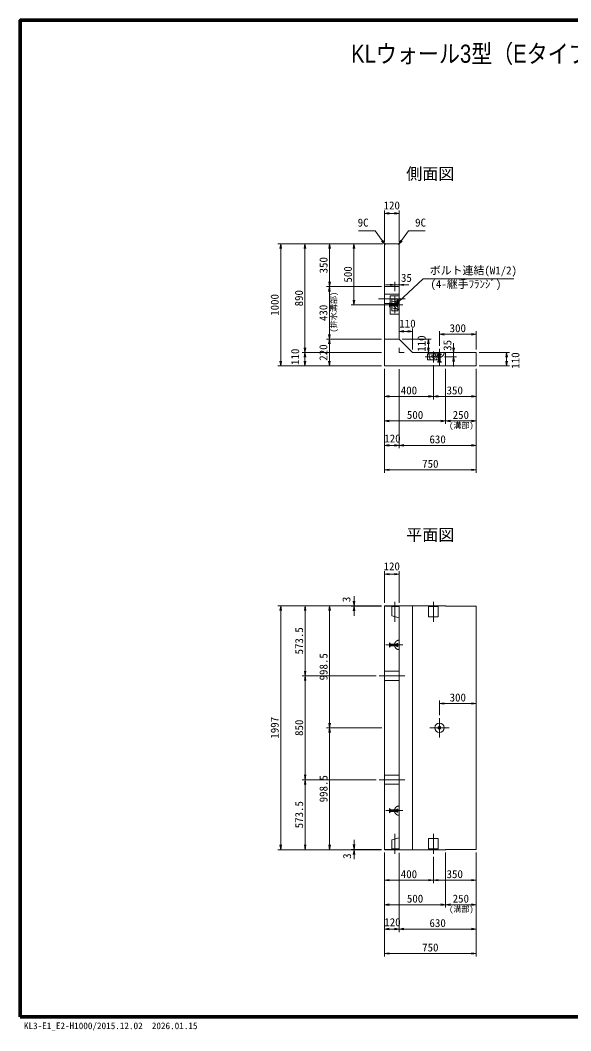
# Model space of a CAD drawing. Units: millimetres at full size, sheet at 1:30; some dimension numbers follow another scale. Extents: x 122209 to 134059, y -1498 to 6777.
# Drawn here: x 122209 to 126717, y -1498 to 6777 of the extents above; entities that cross this region are included whole.
import ezdxf
from ezdxf.enums import TextEntityAlignment as Align

# ---------------------------------------------------------------- set-up
doc = ezdxf.new("R2010")
doc.units = ezdxf.units.MM
doc.header["$LTSCALE"] = 30
doc.linetypes.add('CHAIN', pattern=[18.5, 12, -1.5, 3.5, -1.5])
doc.linetypes.add('DASHED', pattern=[7.5, 6, -1.5])
for name, color, linetype, lineweight in [('01図枠', 1, 'Continuous', 70), ('中心', 6, 'CHAIN', 9), ('外形線', 7, 'Continuous', 13), ('寸法', 2, 'Continuous', 9), ('細線', 4, 'Continuous', 9), ('連結部', 4, 'Continuous', 13)]:
    doc.layers.add(name, color=color, linetype=linetype, lineweight=lineweight)
doc.layers.add('文字', color=7, linetype='Continuous')
doc.styles.add('ＭＳ ゴシック', font='')
doc.styles.add('ＭＳ Ｐゴシック', font='')
doc.styles.get('ＭＳ ゴシック').set_extended_font_data('MS Gothic')
doc.styles.get('ＭＳ Ｐゴシック').set_extended_font_data('MS PGothic')

# ---------------------------------------------------------------- blocks, each defined once
blk = doc.blocks.new('open_arrow')
at = {"color": 0, "linetype": 'Continuous', "lineweight": -2}
blk.add_lwpolyline([(7.5, 1.25), (0, 0), (7.5, -1.25)], dxfattribs=at)

msp = doc.modelspace()

# ---------------------------------------------------------------- linework, layer by layer
at = {"layer": '01図枠'}
msp.add_lwpolyline([(122208.55, -1383.36), (134058.55, -1383.36), (134058.55, 6776.64), (122208.55, 6776.64)], close=True, dxfattribs=at)
at = {"layer": '中心'}
for p, q in [((125361.45, 4495.21), (125141.45, 4495.21)), ((125276.45, 4376.71), (125276.45, 4513.71)), ((125341.45, 4445.21), (125202.45, 4445.21)), ((125231.45, 4445.21), (125321.45, 4445.21)), ((125591.45, 3975.21), (125591.45, 4065.21)), ((125641.45, 4085.21), (125641.45, 3946.21)), ((125659.95, 4020.21), (125522.95, 4020.21)), ((125276.45, 1850.36), (125276.45, 2015.36)), ((125591.45, 1850.36), (125591.45, 2015.36)), ((125341.45, 1661.36), (125202.45, 1661.36)), ((125146.45, 1407.86), (125356.45, 1407.86)), ((125641.41, 904.36), (125641.41, 1061.36)), ((125562.91, 982.86), (125719.91, 982.86)), ((125146.45, 557.86), (125356.45, 557.86)), ((125341.45, 304.36), (125202.45, 304.36)), ((125276.45, 115.36), (125276.45, -49.64)), ((125591.45, 115.36), (125591.45, -49.64))]:
    msp.add_line(p, q, dxfattribs=at)
at = {"layer": '外形線'}
for p, q in [((125200.45, 4945.21), (125191.45, 4936.21)), ((125191.45, 4936.21), (125191.45, 3945.21)), ((125200.45, 4945.21), (125302.45, 4945.21)), ((125302.45, 4945.21), (125311.45, 4936.21)), ((125311.45, 4936.21), (125311.45, 4165.21)), ((125311.45, 4165.21), (125421.45, 4055.21)), ((125311.45, 4095.21), (125311.45, 4055.21)), ((125311.45, 4055.21), (125351.45, 4055.21)), ((125941.45, 3945.21), (125941.45, 4055.21)), ((125191.45, 3945.21), (125941.45, 3945.21)), ((125191.45, 1981.36), (125691.45, 1981.36)), ((125191.45, 1981.36), (125191.45, -15.64)), ((125311.45, 1981.36), (125311.45, -15.64)), ((125694.45, 1978.36), (125691.45, 1981.36)), ((125694.45, 1978.36), (125941.45, 1978.36)), ((125941.45, -12.64), (125941.45, 1978.36)), ((125191.45, -15.64), (125691.45, -15.64)), ((125691.45, -15.64), (125694.45, -12.64)), ((125694.45, -12.64), (125941.45, -12.64))]:
    msp.add_line(p, q, dxfattribs=at)
at = {"layer": '寸法'}
for p, q in [((125191.45, 4960.21), (125191.45, 5219.21)), ((125311.45, 4960.21), (125311.45, 5219.21)), ((125191.45, 5195.21), (125311.45, 5195.21)), ((125176.45, 4945.21), (124317.45, 4945.21)), ((124341.45, 3945.21), (124341.45, 4945.21)), ((125176.45, 4945.21), (124516.21, 4945.21)), ((124540.21, 4055.21), (124540.21, 4945.21)), ((125176.45, 4945.21), (124717.45, 4945.21)), ((124741.45, 4595.21), (124741.45, 4945.21)), ((125176.45, 4945.21), (124917.45, 4945.21)), ((124941.45, 4945.21), (124941.45, 4445.21)), ((125167.45, 4595.21), (124716.21, 4595.21)), ((125167.45, 4595.21), (124717.45, 4595.21)), ((124740.21, 4165.21), (124740.21, 4595.21)), ((125389.45, 4609.85), (125198.45, 4609.85)), ((125276.45, 4556.71), (125276.45, 4633.85)), ((125207.45, 4445.21), (124917.45, 4445.21)), ((125311.45, 4189.21), (125311.45, 4252.62)), ((125311.45, 4228.62), (125421.45, 4228.62)), ((125421.45, 4079.21), (125421.45, 4252.62)), ((125641.45, 4109.21), (125641.45, 4229.21)), ((125941.45, 4079.21), (125941.45, 4229.21)), ((125167.45, 4165.21), (124716.21, 4165.21)), ((125167.45, 4165.21), (124716.21, 4165.21)), ((124740.21, 3945.21), (124740.21, 4165.21)), ((125335.45, 4165.21), (125574.69, 4165.21)), ((125550.69, 4055.21), (125550.69, 4165.21)), ((125941.45, 4205.21), (125641.45, 4205.21)), ((125167.45, 4055.21), (124516.21, 4055.21)), ((125167.45, 4055.21), (124516.21, 4055.21)), ((124540.21, 3945.21), (124540.21, 4055.21)), ((125445.45, 4055.21), (125574.69, 4055.21)), ((125655.45, 4055.21), (125780.95, 4055.21)), ((125756.95, 3942.21), (125756.95, 4133.21)), ((125965.45, 4055.21), (126215.45, 4055.21)), ((126191.45, 3945.21), (126191.45, 4055.21)), ((125681.49, 4020.21), (125780.95, 4020.21)), ((125167.45, 3945.21), (124317.45, 3945.21)), ((125167.45, 3945.21), (124516.21, 3945.21)), ((125167.45, 3945.21), (124716.21, 3945.21)), ((125191.45, 3921.21), (125191.45, 3071.21)), ((125191.45, 3921.21), (125191.45, 3271.21)), ((125191.45, 3921.21), (125191.45, 3471.21)), ((125191.45, 3921.21), (125191.45, 3671.85)), ((125311.45, 3920.56), (125311.45, 3271.21)), ((125311.45, 3920.56), (125311.45, 3271.21)), ((125591.45, 3951.21), (125591.45, 3671.85)), ((125591.45, 3921.21), (125591.45, 3671.85)), ((125691.45, 3921.21), (125691.45, 3471.21)), ((125691.45, 3921.21), (125691.45, 3471.21)), ((125941.45, 3921.21), (125941.45, 3071.21)), ((125941.45, 3921.21), (125941.45, 3271.21)), ((125941.45, 3921.21), (125941.45, 3471.21)), ((125941.45, 3921.21), (125941.45, 3671.85)), ((125965.45, 3945.21), (126215.45, 3945.21)), ((125591.45, 3695.85), (125191.45, 3695.85)), ((125941.45, 3695.85), (125591.45, 3695.85)), ((125191.45, 3495.21), (125691.45, 3495.21)), ((125691.45, 3495.21), (125941.45, 3495.21)), ((125191.45, 3295.21), (125311.45, 3295.21)), ((125311.45, 3295.21), (125941.45, 3295.21)), ((125191.45, 3095.21), (125941.45, 3095.21)), ((125191.45, 2005.36), (125191.45, 2264.36)), ((125191.45, 2240.36), (125311.45, 2240.36)), ((125311.45, 2005.36), (125311.45, 2264.36)), ((124942.09, 2059.36), (124942.09, 1900.36)), ((125167.45, 1981.36), (124317.45, 1981.36)), ((124341.45, 1981.36), (124341.45, -15.64)), ((125167.45, 1981.36), (124517.45, 1981.36)), ((124541.45, 1981.36), (124541.45, 1407.86)), ((125167.45, 1981.36), (124717.45, 1981.36)), ((124741.45, 1981.36), (124741.45, 982.86)), ((125167.45, 1981.36), (124918.09, 1981.36)), ((125167.45, 1978.36), (124918.09, 1978.36)), ((125122.45, 1407.86), (124517.45, 1407.86)), ((125122.45, 1407.86), (124517.45, 1407.86)), ((124541.45, 1407.86), (124541.45, 557.86)), ((125641.41, 1085.36), (125641.41, 1205.36)), ((125941.41, 1181.36), (125641.41, 1181.36)), ((125941.41, 1055.36), (125941.41, 1205.36)), ((125168.45, 982.86), (124717.45, 982.86)), ((125168.45, 982.86), (124717.45, 982.86)), ((124741.45, 982.86), (124741.45, -15.64)), ((125122.45, 557.86), (124517.45, 557.86)), ((125122.45, 557.86), (124517.45, 557.86)), ((124541.45, 557.86), (124541.45, -15.64)), ((124942.09, -93.64), (124942.09, 65.36)), ((125167.45, -15.64), (124317.45, -15.64)), ((125167.45, -15.64), (124517.45, -15.64)), ((125167.45, -15.64), (124717.45, -15.64)), ((125167.45, -12.64), (124918.09, -12.64)), ((125167.45, -15.64), (124918.09, -15.64)), ((125191.45, -39.64), (125191.45, -889.64)), ((125191.45, -39.64), (125191.45, -689.64)), ((125191.45, -39.64), (125191.45, -489.64)), ((125191.45, -39.64), (125191.45, -289)), ((125311.45, -40.29), (125311.45, -689.64)), ((125311.45, -40.29), (125311.45, -689.64)), ((125591.45, -73.64), (125591.45, -289)), ((125591.45, -73.64), (125591.45, -289)), ((125691.45, -39.64), (125691.45, -489.64)), ((125691.45, -39.64), (125691.45, -489.64)), ((125941.45, -39.64), (125941.45, -889.64)), ((125941.45, -39.64), (125941.45, -689.64)), ((125941.45, -39.64), (125941.45, -489.64)), ((125941.45, -39.64), (125941.45, -289)), ((125591.45, -265), (125191.45, -265)), ((125941.45, -265), (125591.45, -265)), ((125191.45, -465.64), (125691.45, -465.64)), ((125691.45, -465.64), (125941.45, -465.64)), ((125191.45, -665.64), (125311.45, -665.64)), ((125311.45, -665.64), (125941.45, -665.64)), ((125191.45, -865.64), (125941.45, -865.64))]:
    msp.add_line(p, q, dxfattribs=at)
at = {"layer": '寸法', "color": 3, "linetype": 'DASHED'}
for p, q in [((125311.45, 4483.71), (125311.45, 4406.71)), ((125232.45, 4427.71), (125232.45, 4462.71)), ((125232.45, 4462.71), (125240.12, 4452.21)), ((125240.12, 4438.21), (125232.45, 4427.71)), ((125292.12, 4452.21), (125240.12, 4452.21)), ((125240.12, 4452.21), (125240.12, 4438.21)), ((125292.12, 4438.21), (125240.12, 4438.21)), ((125292.12, 4432.71), (125292.12, 4457.71)), ((125292.12, 4457.71), (125300.45, 4457.71)), ((125300.45, 4432.71), (125292.12, 4432.71)), ((125300.45, 4457.71), (125300.45, 4432.71)), ((125602.95, 4055.21), (125679.95, 4055.21)), ((125623.95, 3976.21), (125634.45, 3983.87)), ((125658.95, 3976.21), (125623.95, 3976.21)), ((125628.95, 4044.21), (125653.95, 4044.21)), ((125628.95, 4035.87), (125628.95, 4044.21)), ((125653.95, 4035.87), (125628.95, 4035.87)), ((125634.45, 4035.87), (125634.45, 3983.87)), ((125634.45, 3983.87), (125648.45, 3983.87)), ((125648.45, 4035.87), (125648.45, 3983.87)), ((125648.45, 3983.87), (125658.95, 3976.21)), ((125653.95, 4044.21), (125653.95, 4035.87)), ((125232.45, 1643.86), (125232.45, 1678.86)), ((125232.45, 1678.86), (125240.12, 1668.36)), ((125292.12, 1668.36), (125240.12, 1668.36)), ((125240.12, 1668.36), (125240.12, 1654.36)), ((125292.12, 1648.86), (125292.12, 1673.86)), ((125292.12, 1673.86), (125300.45, 1673.86)), ((125300.45, 1673.86), (125300.45, 1648.86)), ((125311.45, 1699.86), (125311.45, 1622.86)), ((125240.12, 1654.36), (125232.45, 1643.86)), ((125292.12, 1654.36), (125240.12, 1654.36)), ((125300.45, 1648.86), (125292.12, 1648.86)), ((125311.45, 265.86), (125311.45, 342.86)), ((125240.12, 311.36), (125232.45, 321.86)), ((125232.45, 321.86), (125232.45, 286.86)), ((125232.45, 286.86), (125240.12, 297.36)), ((125292.12, 311.36), (125240.12, 311.36)), ((125240.12, 297.36), (125240.12, 311.36)), ((125292.12, 297.36), (125240.12, 297.36)), ((125300.45, 316.86), (125292.12, 316.86)), ((125292.12, 316.86), (125292.12, 291.86)), ((125292.12, 291.86), (125300.45, 291.86)), ((125300.45, 291.86), (125300.45, 316.86))]:
    msp.add_line(p, q, dxfattribs=at)
at = {"layer": '寸法'}
for points in [[(125195.91, 4940.67), (125172.99, 4972.22), (125114.92, 5052.14), (124978.62, 5052.14)], [(125307, 4940.67), (125329.92, 4972.22), (125387.98, 5052.14), (125524.29, 5052.14)], [(125276.45, 4445.21), (125305.06, 4471.72), (125508.13, 4659.87), (126251.08, 4659.87)]]:
    msp.add_lwpolyline(points, dxfattribs=at)
at = {"layer": '寸法', "color": 3}
for radius in [38.5, 12.5]:
    msp.add_circle((125641.41, 982.86), radius, dxfattribs=at)
at = {"layer": '寸法', "color": 3, "linetype": 'DASHED'}
for centre, start, end in [((125311.45, 4445.21), 90, 270), ((125641.45, 4055.21), 180, 0), ((125311.45, 1661.36), 90, 270), ((125311.45, 304.36), 90, 270)]:
    msp.add_arc(centre, 38.5, start, end, dxfattribs=at)
at = {"layer": '細線'}
for p, q in [((125191.45, 4595.21), (125311.45, 4595.21)), ((125236.45, 4520.21), (125236.45, 4370.21)), ((125311.45, 4520.21), (125236.45, 4520.21)), ((125251.45, 4396.71), (125251.45, 4493.71)), ((125251.45, 4493.71), (125301.45, 4493.71)), ((125301.45, 4396.71), (125301.45, 4493.71)), ((125251.45, 4396.71), (125301.45, 4396.71)), ((125276.45, 4456.52), (125265.14, 4445.21)), ((125287.77, 4445.21), (125276.45, 4433.9)), ((125311.45, 4370.21), (125236.45, 4370.21)), ((125191.45, 4165.21), (125311.45, 4165.21)), ((125639.95, 4045.21), (125542.95, 4045.21)), ((125542.95, 3995.21), (125542.95, 4045.21)), ((125639.95, 3995.21), (125542.95, 3995.21)), ((125580.14, 4020.21), (125591.45, 4008.9)), ((125591.45, 4031.52), (125602.77, 4020.21)), ((125639.95, 3995.21), (125639.95, 4045.21)), ((125691.45, 3945.21), (125691.45, 4054.45)), ((125421.45, 1981.36), (125421.45, -15.64)), ((125631.45, 1975.36), (125551.45, 1975.36)), ((125551.45, 1890.36), (125551.45, 1975.36)), ((125631.45, 1890.36), (125631.45, 1975.36)), ((125631.45, 1890.36), (125551.45, 1890.36)), ((125631.45, 75.36), (125551.45, 75.36)), ((125551.45, 75.36), (125551.45, -9.64)), ((125631.45, 75.36), (125631.45, -9.64)), ((125631.45, -9.64), (125551.45, -9.64))]:
    msp.add_line(p, q, dxfattribs=at)
at = {"layer": '細線', "linetype": 'DASHED'}
for p, q in [((125311.45, 4532.71), (125191.45, 4532.71)), ((125311.45, 4485.21), (125251.45, 4470.21)), ((125311.45, 4405.21), (125311.45, 4485.21)), ((125311.45, 4457.71), (125191.45, 4457.71)), ((125251.45, 4420.21), (125311.45, 4405.21)), ((125551.45, 4055.21), (125566.45, 3995.21)), ((125631.45, 4055.21), (125551.45, 4055.21)), ((125616.45, 3995.21), (125631.45, 4055.21)), ((125191.45, 1978.36), (125311.45, 1978.36)), ((125251.45, 1975.36), (125251.45, 1899.36)), ((125251.45, 1975.36), (125311.45, 1975.36)), ((125311.45, 1975.36), (125311.45, 1884.36)), ((125251.45, 1899.36), (125311.45, 1884.36)), ((125251.45, 66.36), (125311.45, 81.36)), ((125251.45, -9.64), (125251.45, 66.36)), ((125311.45, -9.64), (125311.45, 81.36)), ((125191.45, -12.64), (125311.45, -12.64)), ((125251.45, -9.64), (125311.45, -9.64))]:
    msp.add_line(p, q, dxfattribs=at)
for points in [[(125191.45, 1370.36), (125311.45, 1370.36), (125311.45, 1445.36), (125191.45, 1445.36)], [(125191.45, 595.36), (125311.45, 595.36), (125311.45, 520.36), (125191.45, 520.36)]]:
    msp.add_lwpolyline(points, close=True, dxfattribs=at)
at = {"layer": '細線'}
for centre, start, end in [((125270.8, 4439.55), 135, 315), ((125282.11, 4450.87), 315, 135), ((125585.8, 4025.87), 45, 225), ((125597.11, 4014.55), 225, 45)]:
    msp.add_arc(centre, 8, start, end, dxfattribs=at)
at = {"layer": '連結部', "color": 7}
msp.add_line((125421.45, 4055.21), (125941.46, 4055.21), dxfattribs=at)

# ---------------------------------------------------------------- block references
at = {"layer": '寸法', "xscale": 5.2, "yscale": 5.2}
for p in [(125191.45, 5195.21), (125311.45, 4609.85), (125311.45, 4228.62), (125641.45, 4205.21), (125191.45, 3695.85), (125591.45, 3695.85), (125191.45, 3495.21), (125691.45, 3495.21), (125191.45, 3295.21), (125311.45, 3295.21), (125191.45, 3095.21), (125191.45, 2240.36), (125641.41, 1181.36), (125191.45, -265), (125591.45, -265), (125191.45, -465.64), (125691.45, -465.64), (125191.45, -665.64), (125311.45, -665.64), (125191.45, -865.64)]:
    msp.add_blockref('open_arrow', p, dxfattribs=at)
for p, rotation in [((125311.45, 5195.21), 180), ((125195.91, 4940.67), 126), ((125307, 4940.67), 54), ((124341.45, 4945.21), 270), ((124540.21, 4945.21), 270), ((124741.45, 4945.21), 270), ((124941.45, 4945.21), 270), ((124741.45, 4595.21), 90), ((124740.21, 4595.21), 270), ((125276.45, 4609.85), 180), ((124941.45, 4445.21), 90), ((125276.45, 4445.21), 42.8), ((125421.45, 4228.62), 180), ((124740.21, 4165.21), 90), ((124740.21, 4165.21), 270), ((125550.69, 4165.21), 270), ((125941.45, 4205.21), 180), ((124540.21, 4055.21), 90), ((124540.21, 4055.21), 270), ((125550.69, 4055.21), 90), ((125756.95, 4055.21), 90), ((126191.45, 4055.21), 270), ((124341.45, 3945.21), 90), ((124540.21, 3945.21), 90), ((124740.21, 3945.21), 90), ((125756.95, 4020.21), 270), ((126191.45, 3945.21), 90), ((125591.45, 3695.85), 180), ((125941.45, 3695.85), 180), ((125691.45, 3495.21), 180), ((125941.45, 3495.21), 180), ((125311.45, 3295.21), 180), ((125941.45, 3295.21), 180), ((125941.45, 3095.21), 180), ((125311.45, 2240.36), 180), ((124942.09, 1981.36), 90), ((124341.45, 1981.36), 270), ((124541.45, 1981.36), 270), ((124741.45, 1981.36), 270), ((124942.09, 1978.36), 270), ((124541.45, 1407.86), 90), ((124541.45, 1407.86), 270), ((125941.41, 1181.36), 180), ((124741.45, 982.86), 90), ((124741.45, 982.86), 270), ((124541.45, 557.86), 90), ((124541.45, 557.86), 270), ((124341.45, -15.64), 90), ((124541.45, -15.64), 90), ((124741.45, -15.64), 90), ((124942.09, -12.64), 90), ((124942.09, -15.64), 270), ((125591.45, -265), 180), ((125941.45, -265), 180), ((125691.45, -465.64), 180), ((125941.45, -465.64), 180), ((125311.45, -665.64), 180), ((125941.45, -665.64), 180), ((125941.45, -865.64), 180)]:
    msp.add_blockref('open_arrow', p, dxfattribs=dict(at, rotation=rotation))

# ---------------------------------------------------------------- texts
at = {"layer": '寸法', "style": 'ＭＳ ゴシック'}
for s, p in [('120', (125250.57, 5259.86)), ('35', (125370.9, 4667.2)), ('110', (125379.59, 4292.29)), ('300', (125791.45, 4254.71)), ('400', (125391.45, 3745.35)), ('350', (125766.45, 3745.35)), ('500', (125441.45, 3544.71)), ('250', (125816.45, 3544.71)), ('120', (125256.45, 3351.63)), ('630', (125626.45, 3344.71)), ('750', (125566.45, 3144.71)), ('120', (125250.57, 2305)), ('300', (125791.41, 1230.86)), ('400', (125391.45, -215.5)), ('350', (125766.45, -215.5)), ('500', (125441.45, -416.14)), ('250', (125816.45, -416.14)), ('120', (125256.45, -609.22)), ('630', (125626.45, -616.14)), ('750', (125566.45, -816.14))]:
    msp.add_text(s, height=65.51, dxfattribs=at).set_placement(p, align=Align.MIDDLE_CENTER)
msp.add_text('9C', height=65.51, dxfattribs=at).set_placement((125060.92, 5067.14), align=Align.BOTTOM_RIGHT)
for s, p in [('9C', (125441.98, 5067.14)), ('ボルト連結(W1/2)', (125562.13, 4674.87))]:
    msp.add_text(s, height=65.51, dxfattribs=at).set_placement(p, align=Align.BOTTOM_LEFT)
for s, p in [('350', (124691.95, 4770.21)), ('500', (124891.95, 4695.21)), ('890', (124490.71, 4500.21)), ('1000', (124291.95, 4445.21)), ('430', (124690.71, 4380.21)), ('110', (125494.75, 4128.63)), ('35', (125706.26, 4113.91)), ('110', (124459.21, 4020.62)), ('220', (124690.71, 4055.21)), ('110', (126263.12, 3990.21)), ('3', (124879.27, 2033.8)), ('573.5', (124491.95, 1694.61)), ('998.5', (124691.95, 1482.11)), ('1997', (124291.95, 982.86)), ('850', (124491.95, 982.86)), ('998.5', (124691.95, 483.61)), ('573.5', (124491.95, 271.11)), ('3', (124884.56, -68.09))]:
    msp.add_text(s, height=65.51, rotation=90, dxfattribs=at).set_placement(p, align=Align.MIDDLE_CENTER)
at = {"layer": '寸法', "color": 3, "style": 'ＭＳ ゴシック'}
msp.add_text('(4-継手ﾌﾗﾝｼﾞ)', height=65.51, dxfattribs=at).set_placement((125567.52, 4648.68), align=Align.TOP_LEFT)
msp.add_text('(排水溝部)', height=47.47, rotation=90, dxfattribs=at).set_placement((124813.08, 4219.02), align=Align.BOTTOM_LEFT)
for p in [(125720.72, 3420.63), (125720.72, -540.22)]:
    msp.add_text('(溝部)', height=47.47, dxfattribs=at).set_placement(p, align=Align.BOTTOM_LEFT)
at = {"layer": '文字', "style": 'ＭＳ Ｐゴシック', "width": 0.85}
msp.add_text(' KLウォール3型（Eタイプ）標準部構造図\u3000\u3000\u3000\u3000\u3000\u3000\u3000\u3000\u3000\u3000\u3000\u3000\u3000\u3000\u3000 \u3000\u3000\u3000\u3000', height=148.5, dxfattribs=at).set_placement((128133.55, 6383.47), align=Align.BOTTOM_CENTER)
at = {"layer": '文字', "style": 'ＭＳ Ｐゴシック'}
for s, p in [(' 側面図 ', (125566.45, 5441.95)), (' 平面図 ', (125566.45, 2485.61))]:
    msp.add_text(s, height=96.5, dxfattribs=at).set_placement(p, align=Align.BOTTOM_CENTER)
at = {"layer": '文字', "style": 'ＭＳ ゴシック'}
msp.add_text('KL3-E1_E2-H1000/2015.12.02  2026.01.15', height=54.99, dxfattribs=at).set_placement((122238.7, -1501.45), align=Align.BOTTOM_LEFT)

doc.saveas('drawing.dxf')
